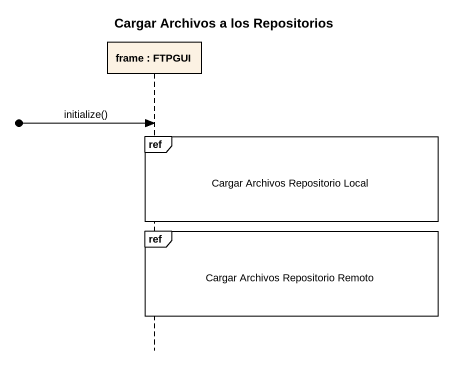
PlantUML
@startuml
title Cargar Archivos a los Repositorios
hide footbox
participant "frame : FTPGUI" as frame_

[o-> frame_ : initialize()
ref over frame_ : Cargar Archivos Repositorio Local
ref over frame_ : Cargar Archivos Repositorio Remoto
@enduml
